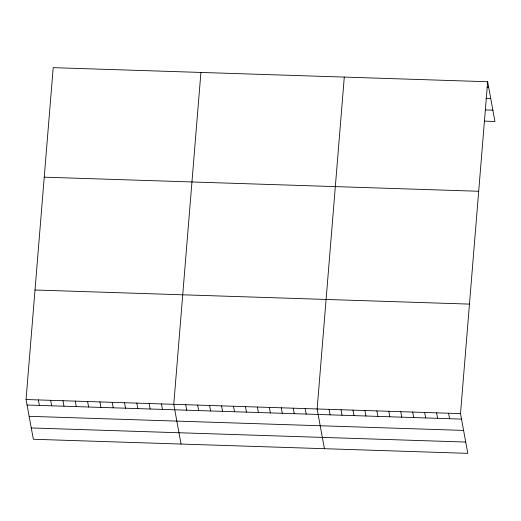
<?xml version="1.0" encoding="UTF-8"?>
<svg xmlns="http://www.w3.org/2000/svg" width="521" height="521" viewBox="0 0 521 521"><rect width="100%" height="100%" fill="white"/><g stroke="black" fill="none" stroke-linecap="round" stroke-linejoin="round"><path stroke-width="0.78" d="M487.656 81.738L460.505 413.615L467.799 453.348L33.344 439.262L26.05 399.529L53.201 67.652L487.656 81.738L494.95 121.471L484.595 121.132M200.917 72.445L173.767 404.322L181.054 444.048M344.29 77.095L317.133 408.972L324.427 448.698M487.07 87.176L488.665 87.228M485.963 98.371L490.736 98.528M485.709 109.938L492.879 110.172M44.239 177.173L478.695 191.259M35.011 290.008L469.467 304.101M26.05 399.529L460.505 413.615M27.059 405.012L461.515 419.105M29.13 416.318L463.586 430.405M31.267 427.956L465.722 442.049M448.555 413.231L449.564 418.715M436.611 412.84L437.614 418.33M424.661 412.456L425.67 417.94M412.717 412.072L413.72 417.555M400.766 411.681L401.776 417.165M388.822 411.297L389.825 416.78M376.872 410.906L377.881 416.39M364.928 410.522L365.931 416.005M352.978 410.131L353.987 415.615M341.027 409.747L342.037 415.23M329.083 409.356L330.086 414.84M305.189 408.581L306.192 414.065M293.238 408.197L294.248 413.681M281.294 407.806L282.297 413.29M269.344 407.422L270.353 412.906M257.4 407.031L258.403 412.515M245.45 406.647L246.459 412.131M233.499 406.256L234.509 411.74M221.555 405.872L222.565 411.356M209.605 405.481L210.614 410.965M197.661 405.097L198.664 410.581M185.71 404.706L186.72 410.19M161.458 403.918L162.461 409.408M149.143 403.521L150.152 409.005M136.834 403.124L137.844 408.607M124.526 402.72L125.535 408.21M112.217 402.323L113.226 407.806M99.908 401.925L100.911 407.409M87.6 401.528L88.603 407.012M75.291 401.124L76.294 406.614M62.976 400.727L63.985 406.211M50.667 400.33L51.677 405.813M38.359 399.926L39.368 405.416"/></g></svg>
